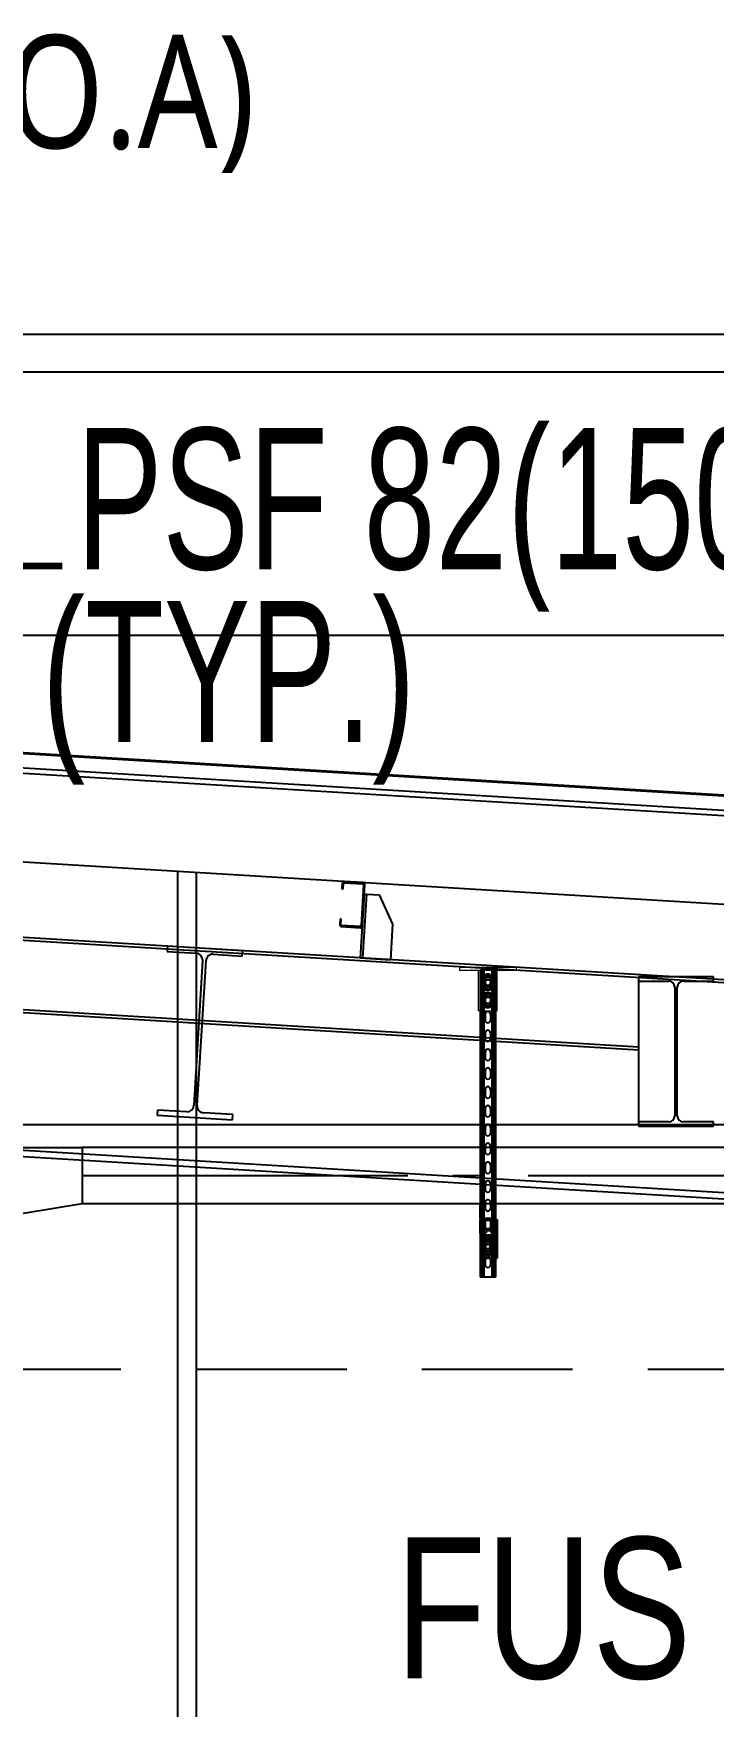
# Model space of a CAD drawing. Header units: millimetres. Extents: x 0 to 268175, y 0 to 74250.
# Drawn here: x 98123 to 99930, y 23151 to 27595 of the extents above; entities that cross this region are included whole.
import ezdxf
from ezdxf.enums import TextEntityAlignment as Align

# ---------------------------------------------------------------- set-up
doc = ezdxf.new("R2010")
doc.units = ezdxf.units.MM
doc.header["$LTSCALE"] = 200
for name, pattern in [('CEN-GAUN', [32.2, 30, -1, 0.2, -1]), ('CEN6', [12, 10, -0.75, 0.5, -0.75]), ('H3', [3, 2, -1]), ('phl_thick', [0])]:
    doc.linetypes.add(name, pattern=pattern)
for name, color, linetype in [('1 CEN', 15, 'CEN-GAUN'), ('1 OA', 4, 'Continuous'), ('8ELE', 8, 'Continuous'), ('@@P3_P4 환상망 SUPPORT', 143, 'Continuous'), ('BA', 9, 'Continuous'), ('PIPE RACK', 6, 'Continuous'), ('SYP_INSUL', 252, 'Continuous'), ('TE', 2, 'Continuous')]:
    doc.layers.add(name, color=color, linetype=linetype)
doc.styles.add('GHS_DIM', font='romans.shx', dxfattribs={"width": 0.7, "bigfont": 'ghs.shx'})
doc.styles.add('SUNJIN', font='malgun.ttf')
doc.styles.add('돋움체', font='gulim.ttc')
doc.dimstyles.new('LEADER50', dxfattribs={"dimscale": 0, "dimtxt": 100, "dimasz": 100, "dimexe": 50, "dimexo": 50, "dimgap": 40, "dimtad": 1, "dimdec": 0, "dimdsep": 46, "dimtxsty": 'GHS_DIM', "dimcen": 2.5, "dimclrd": 1, "dimclre": 1, "dimclrt": 2, "dimadec": 0, "dimazin": 0, "dimtfac": 1, "dimtdec": 0, "dimtofl": 0, "dimtmove": 0, "dimatfit": 3, "dimfxl": 30, "dimtvp": 1, "dimtolj": 1, "dimtzin": 0, "dimarcsym": 0})

# ---------------------------------------------------------------- blocks, each defined once
blk = doc.blocks.new('*U4189')
at = {"layer": '@@P3_P4 환상망 SUPPORT', "linetype": 'phl_thick'}
for p, q in [((-20.5, 0), (-20.5, 815.4)), ((-15.6, 0), (-15.6, 815.4)), ((-15.1, 0), (-15.1, 815.4)), ((-11, 0), (-11, 815.4)), ((11, 0), (11, 815.4)), ((15.1, 0), (15.1, 815.4)), ((15.6, 0), (15.6, 815.4)), ((20.5, 0), (20.5, 815.4)), ((-7, 767), (-7, 783)), ((7, 767), (7, 783)), ((-7, 717), (-7, 733)), ((7, 717), (7, 733)), ((-7, 667), (-7, 683)), ((7, 667), (7, 683)), ((-7, 617), (-7, 633)), ((7, 617), (7, 633)), ((-7, 567), (-7, 583)), ((7, 567), (7, 583)), ((-7, 517), (-7, 533)), ((7, 517), (7, 533)), ((-7, 467), (-7, 483)), ((7, 467), (7, 483)), ((-7, 417), (-7, 433)), ((7, 417), (7, 433)), ((-7, 367), (-7, 383)), ((7, 367), (7, 383)), ((-7, 317), (-7, 333)), ((7, 317), (7, 333)), ((-7, 267), (-7, 283)), ((7, 267), (7, 283)), ((-7, 217), (-7, 233)), ((7, 217), (7, 233)), ((-7, 167), (-7, 183)), ((7, 167), (7, 183)), ((-7, 117), (-7, 133)), ((7, 117), (7, 133)), ((-7, 67), (-7, 83)), ((7, 67), (7, 83)), ((-7, 17), (-7, 33)), ((7, 17), (7, 33))]:
    blk.add_line(p, q, dxfattribs=at)
at = {"layer": '@@P3_P4 환상망 SUPPORT', "linetype": 'Continuous'}
for p, q in [((-20.5, 815.4), (20.5, 815.4)), ((-20.5, 0), (20.5, 0))]:
    blk.add_line(p, q, dxfattribs=at)
at = {"layer": '@@P3_P4 환상망 SUPPORT', "linetype": 'phl_thick'}
for centre, start, end in [((0, 783), 0.0003, 180.0003), ((0, 767), 180.0003, 0.0003), ((0, 733), 0.0003, 180.0003), ((0, 717), 180.0003, 0.0003), ((0, 683), 0.0003, 180.0003), ((0, 667), 180.0003, 0.0003), ((0, 633), 0.0003, 180.0003), ((0, 617), 180.0003, 0.0003), ((0, 583), 0.0003, 180.0003), ((0, 567), 180.0003, 0.0003), ((0, 533), 0.0003, 180.0003), ((0, 517), 180.0003, 0.0003), ((0, 483), 0.0003, 180.0003), ((0, 467), 180.0003, 0.0003), ((0, 433), 0.0003, 180.0003), ((0, 417), 180.0003, 0.0003), ((0, 383), 0.0003, 180.0003), ((0, 367), 180.0003, 0.0003), ((0, 333), 0.0003, 180.0003), ((0, 317), 180.0003, 0.0003), ((0, 283), 0.0003, 180.0003), ((0, 267), 180.0003, 0.0003), ((0, 233), 0.0003, 180.0003), ((0, 217), 180.0003, 0.0003), ((0, 183), 0.0003, 180.0003), ((0, 167), 180.0003, 0.0003), ((0, 133), 0.0003, 180.0003), ((0, 117), 180.0003, 0.0003), ((0, 83), 0.0003, 180.0003), ((0, 67), 180.0003, 0.0003), ((0, 33), 0.0003, 180.0003), ((0, 17), 180.0003, 0.0003)]:
    blk.add_arc(centre, 7, start, end, dxfattribs=at)
blk = doc.blocks.new('A$C1199bcb0')
at = {"layer": '@@P3_P4 환상망 SUPPORT', "color": 2, "linetype": 'phl_thick'}
for p, q in [((-18, 6), (-17.99649, 6.117777)), ((-18, -6), (-18, 6)), ((-17.99649, 6.117777), (-17.986084, 6.235472)), ((-17.986084, 6.235472), (-17.968693, 6.352408)), ((-17.968693, 6.352408), (-17.944448, 6.467915)), ((-17.944448, 6.467915), (-17.913618, 6.581325)), ((-17.913618, 6.581325), (-17.876478, 6.691977)), ((-17.876478, 6.691977), (-17.832987, 6.800099)), ((-17.832987, 6.800099), (-17.782843, 6.90625)), ((-17.782843, 6.90625), (-17.726339, 7.009788)), ((-17.726339, 7.009788), (-17.663683, 7.110023)), ((-17.663683, 7.110023), (-17.595186, 7.206336)), ((-17.595186, 7.206336), (-17.521322, 7.298238)), ((-17.521322, 7.298238), (-17.442581, 7.385253)), ((-17.442581, 7.385253), (-17.359451, 7.466933)), ((-17.359451, 7.466933), (-17.272411, 7.54299)), ((-17.272411, 7.54299), (-17.182116, 7.613221)), ((-17.182116, 7.613221), (-17.089214, 7.677382)), ((-17.089214, 7.677382), (-16.99437, 7.735268)), ((-16.99437, 7.735268), (-16.898317, 7.78686)), ((-16.898317, 7.78686), (-16.801819, 7.832213)), ((-16.801819, 7.832213), (-16.705605, 7.871396)), ((-16.705605, 7.871396), (-16.608332, 7.905217)), ((-16.608332, 7.905217), (-16.509245, 7.934047)), ((-16.509245, 7.934047), (-16.408728, 7.957771)), ((-16.408728, 7.957771), (-16.307163, 7.976272)), ((-16.307163, 7.976272), (-16.204935, 7.989459)), ((-16.204935, 7.989459), (-16.102423, 7.997347)), ((-16.102423, 7.997347), (-16, 8)), ((-16, 8), (-14.439052, 8)), ((-14.439049, 8.000031), (-14.231407, 8.004602)), ((-14.231407, 8.004602), (-14.024026, 8.018427)), ((-14.024026, 8.018427), (-13.817566, 8.041426)), ((-13.817566, 8.041426), (-13.612699, 8.073442)), ((-13.612699, 8.073442), (-13.410096, 8.114311)), ((-13.410096, 8.114311), (-13.208317, 8.164452)), ((-13.208317, 8.164452), (-13.002339, 8.225616)), ((-13.002339, 8.225616), (-12.793396, 8.298335)), ((-12.793396, 8.298335), (-12.583125, 8.383024)), ((-12.583125, 8.383024), (-12.373108, 8.479752)), ((-12.373108, 8.479752), (-12.202334, 8.568009)), ((-12.202334, 8.568009), (-12.032001, 8.66519)), ((-12.032001, 8.66519), (-11.862731, 8.771353)), ((-11.862731, 8.771353), (-11.69539, 8.886751)), ((-11.69539, 8.886751), (-11.530483, 9.011345)), ((-11.530483, 9.011345), (-11.36902, 9.14507)), ((-11.36902, 9.14507), (-11.212824, 9.286802)), ((-11.212824, 9.286802), (-11.06258, 9.43597)), ((-11.06258, 9.43597), (-10.918729, 9.592018)), ((-10.918729, 9.592018), (-10.782094, 9.754732)), ((-10.782094, 9.754732), (-10.652928, 9.923378)), ((-10.652928, 9.923378), (-10.532238, 10.096755)), ((-10.532238, 10.096755), (-10.420465, 10.273729)), ((-10.420465, 10.273729), (-10.317712, 10.453605)), ((-10.317712, 10.453605), (-10.224151, 10.635519)), ((-10.224151, 10.635519), (-10.14017, 10.817799)), ((-10.14017, 10.817799), (-10.065554, 10.999621)), ((-10.065554, 10.999621), (-10, 11.18034)), ((-10, 11.18034), (-7.5, 18.540497)), ((-8.5, -4.129467), (-8.5, 4.129467)), ((-7.862192, 17.474161), (-8, 17.5)), ((-8, 17.068443), (-8, 17.5)), ((-7.826223, 5.296482), (-7.478477, 5.497254)), ((-7.478477, 5.497254), (-7.13805, 5.6938)), ((-7.13805, 5.6938), (-6.803941, 5.886698)), ((-6.803941, 5.886698), (-6.475198, 6.076497)), ((-6.475198, 6.076497), (-6.150906, 6.263728)), ((-6.150906, 6.263728), (-5.830178, 6.4489)), ((-5.830178, 6.4489), (-5.512148, 6.632514)), ((-5.512148, 6.632514), (-4.880781, 6.997035)), ((-4.880781, 6.997035), (-4.565745, 7.17892)), ((-4.565745, 7.17892), (-4.25, 7.361216)), ((-4.25, 7.361216), (-3.934255, 7.543511)), ((-3.934255, 7.543511), (-3.619219, 7.725397)), ((-3.619219, 7.725397), (-3.304035, 7.907369)), ((-3.304035, 7.907369), (-2.987851, 8.089918)), ((-2.987851, 8.089918), (-2.669822, 8.273532)), ((-2.669822, 8.273532), (-2.349094, 8.458704)), ((-2.349094, 8.458704), (-2.024802, 8.645934)), ((-2.024802, 8.645934), (-1.696059, 8.835734)), ((-1.696059, 8.835734), (-1.361951, 9.028632)), ((-1.361951, 9.028632), (-1.021523, 9.225178)), ((-1.021523, 9.225178), (-0.673776, 9.425949)), ((1.09777, 9.181157), (0.673776, 9.425949)), ((1.511166, 8.942483), (1.09777, 9.181157)), ((1.91576, 8.70889), (1.511166, 8.942483)), ((2.313254, 8.479397), (1.91576, 8.70889)), ((2.705276, 8.253062), (2.313254, 8.479397)), ((3.093409, 8.028974), (2.705276, 8.253062)), ((3.479206, 7.806234), (3.093409, 8.028974)), ((3.864216, 7.583949), (3.479206, 7.806234)), ((4.597267, 7.160721), (3.864216, 7.583949)), ((4.943779, 6.960663), (4.597267, 7.160721)), ((5.290677, 6.760381), (4.943779, 6.960663)), ((5.639091, 6.559224), (5.290677, 6.760381)), ((5.990151, 6.356539), (5.639091, 6.559224)), ((6.344997, 6.151669), (5.990151, 6.356539)), ((6.704797, 5.943938), (6.344997, 6.151669)), ((7.444122, 5.517089), (6.704797, 5.943938)), ((7.826223, 5.296482), (7.444122, 5.517089)), ((10, 11.18034), (7.5, 18.540497)), ((8.5, -4.129467), (8.5, 4.129467)), ((10.0619, 11.00917), (10, 11.18034)), ((10.131785, 10.837331), (10.0619, 11.00917)), ((10.20982, 10.665387), (10.131785, 10.837331)), ((10.296167, 10.493907), (10.20982, 10.665387)), ((10.390993, 10.323456), (10.296167, 10.493907)), ((10.494428, 10.154656), (10.390993, 10.323456)), ((10.605843, 9.989169), (10.494428, 10.154656)), ((10.724691, 9.827928), (10.605843, 9.989169)), ((10.850639, 9.671434), (10.724691, 9.827928)), ((10.983347, 9.520192), (10.850639, 9.671434)), ((11.122479, 9.374703), (10.983347, 9.520192)), ((11.26755, 9.235579), (11.122479, 9.374703)), ((11.417344, 9.103769), (11.26755, 9.235579)), ((11.571177, 8.979536), (11.417344, 9.103769)), ((11.728471, 8.863041), (11.571177, 8.979536)), ((11.888385, 8.754602), (11.728471, 8.863041)), ((12.049542, 8.654679), (11.888385, 8.754602)), ((12.211309, 8.563124), (12.049542, 8.654679)), ((12.373108, 8.479752), (12.211309, 8.563124)), ((12.583125, 8.383024), (12.373118, 8.4798)), ((12.793396, 8.298335), (12.583125, 8.383024)), ((13.002339, 8.225616), (12.793396, 8.298335)), ((13.208317, 8.164452), (13.002339, 8.225616)), ((13.410096, 8.114311), (13.208317, 8.164452)), ((13.612699, 8.073442), (13.410096, 8.114311)), ((13.817566, 8.041426), (13.612699, 8.073442)), ((14.024026, 8.018427), (13.817566, 8.041426)), ((14.231407, 8.004602), (14.024026, 8.018427)), ((14.439052, 8), (14.231407, 8.004602)), ((14.439052, 8), (14.690674, 8)), ((14.690674, 8), (14.945595, 8)), ((14.945595, 8), (15.203898, 8)), ((15.203898, 8), (15.465673, 8)), ((15.465673, 8), (15.731009, 8)), ((15.731009, 8), (16, 8)), ((16.102423, 7.997347), (16, 8)), ((16.204935, 7.989459), (16.102423, 7.997347)), ((16.307163, 7.976272), (16.204935, 7.989459)), ((16.408728, 7.957771), (16.307163, 7.976272)), ((16.509245, 7.934047), (16.408728, 7.957771)), ((16.608332, 7.905217), (16.509245, 7.934047)), ((16.705605, 7.871395), (16.608332, 7.905217)), ((16.801819, 7.832213), (16.705605, 7.871395)), ((16.898317, 7.78686), (16.801819, 7.832213)), ((16.99437, 7.735268), (16.898317, 7.78686)), ((17.089214, 7.677382), (16.99437, 7.735268)), ((17.182116, 7.613221), (17.089214, 7.677382)), ((17.272411, 7.54299), (17.182116, 7.613221)), ((17.359451, 7.466933), (17.272411, 7.54299)), ((17.442581, 7.385253), (17.359451, 7.466933)), ((17.521322, 7.298238), (17.442581, 7.385253)), ((17.595186, 7.206336), (17.521322, 7.298238)), ((17.663683, 7.110023), (17.595186, 7.206336)), ((17.726339, 7.009788), (17.663683, 7.110023)), ((17.782843, 6.90625), (17.726339, 7.009788)), ((17.832987, 6.800099), (17.782843, 6.90625)), ((17.876478, 6.691977), (17.832987, 6.800099)), ((17.913618, 6.581325), (17.876478, 6.691977)), ((17.944448, 6.467915), (17.913618, 6.581325)), ((17.968693, 6.352408), (17.944448, 6.467915)), ((17.986084, 6.235472), (17.968693, 6.352408)), ((17.99649, 6.117777), (17.986084, 6.235472)), ((18, 6), (17.99649, 6.117777)), ((18, -6), (18, 6)), ((-17.99649, -6.117777), (-18, -6)), ((-17.986084, -6.235472), (-17.99649, -6.117777)), ((-17.968693, -6.352408), (-17.986084, -6.235472)), ((-17.944448, -6.467915), (-17.968693, -6.352408)), ((-17.913618, -6.581325), (-17.944448, -6.467915)), ((-17.876478, -6.691977), (-17.913618, -6.581325)), ((-17.832987, -6.800099), (-17.876478, -6.691977)), ((-17.782843, -6.90625), (-17.832987, -6.800099)), ((-17.726339, -7.009788), (-17.782843, -6.90625)), ((-17.663683, -7.110023), (-17.726339, -7.009788)), ((-17.595186, -7.206336), (-17.663683, -7.110023)), ((-17.521322, -7.298238), (-17.595186, -7.206336)), ((-17.442581, -7.385253), (-17.521322, -7.298238)), ((-17.359451, -7.466933), (-17.442581, -7.385253)), ((-17.272411, -7.54299), (-17.359451, -7.466933)), ((-17.182116, -7.613221), (-17.272411, -7.54299)), ((-17.089214, -7.677382), (-17.182116, -7.613221)), ((-16.99437, -7.735268), (-17.089214, -7.677382)), ((-16.898317, -7.78686), (-16.99437, -7.735268)), ((-16.801819, -7.832213), (-16.898317, -7.78686)), ((-16.705605, -7.871395), (-16.801819, -7.832213)), ((-16.608332, -7.905217), (-16.705605, -7.871395)), ((-16.509245, -7.934047), (-16.608332, -7.905217)), ((-16.408728, -7.957771), (-16.509245, -7.934047)), ((-16.307163, -7.976272), (-16.408728, -7.957771)), ((-16.204935, -7.989459), (-16.307163, -7.976272)), ((-16.102423, -7.997347), (-16.204935, -7.989459)), ((-16, -8), (-16.102423, -7.997347)), ((-16, -8), (-14.439052, -8)), ((-14.231407, -8.004602), (-14.439052, -8)), ((-14.024026, -8.018427), (-14.231407, -8.004602)), ((-13.817566, -8.041426), (-14.024026, -8.018427)), ((-13.612699, -8.073442), (-13.817566, -8.041426)), ((-13.410096, -8.114311), (-13.612699, -8.073442)), ((-13.208317, -8.164452), (-13.410096, -8.114311)), ((-13.002339, -8.225616), (-13.208317, -8.164452)), ((-12.793396, -8.298335), (-13.002339, -8.225616)), ((-12.583125, -8.383024), (-12.793396, -8.298335)), ((-12.373118, -8.4798), (-12.583125, -8.383024)), ((-12.202317, -8.567993), (-12.373108, -8.479752)), ((-12.031596, -8.665364), (-12.202317, -8.567993)), ((-11.861625, -8.77208), (-12.031596, -8.665364)), ((-11.693248, -8.888251), (-11.861625, -8.77208)), ((-11.528074, -9.013275), (-11.693248, -8.888251)), ((-11.366937, -9.146872), (-11.528074, -9.013275)), ((-11.210513, -9.288848), (-11.366937, -9.146872)), ((-11.059873, -9.438622), (-11.210513, -9.288848)), ((-10.916073, -9.595039), (-11.059873, -9.438622)), ((-10.779813, -9.757758), (-10.916073, -9.595039)), ((-10.651197, -9.925931), (-10.779813, -9.757758)), ((-10.530719, -10.099052), (-10.651197, -9.925931)), ((-10.41886, -10.276366), (-10.530719, -10.099052)), ((-10.316502, -10.45592), (-10.41886, -10.276366)), ((-10.223629, -10.63676), (-10.316502, -10.45592)), ((-10.140051, -10.81822), (-10.223629, -10.63676)), ((-10.065572, -10.999636), (-10.140051, -10.81822)), ((-10, -11.18034), (-10.065572, -10.999636)), ((-7.5, -18.540497), (-10, -11.18034)), ((-7.444122, -5.517089), (-7.826223, -5.296482)), ((-6.704797, -5.943938), (-7.444122, -5.517089)), ((-6.344997, -6.151669), (-6.704797, -5.943938)), ((-5.990151, -6.356539), (-6.344997, -6.151669)), ((-5.639091, -6.559224), (-5.990151, -6.356539)), ((-5.290677, -6.760381), (-5.639091, -6.559224)), ((-4.943779, -6.960663), (-5.290677, -6.760381)), ((-4.597267, -7.160721), (-4.943779, -6.960663)), ((-4.25, -7.361216), (-4.597267, -7.160721)), ((-3.864216, -7.583949), (-4.25, -7.361216)), ((-3.479206, -7.806234), (-3.864216, -7.583949)), ((-3.093409, -8.028974), (-3.479206, -7.806234)), ((-2.705276, -8.253062), (-3.093409, -8.028974)), ((-2.313254, -8.479397), (-2.705276, -8.253062)), ((-1.91576, -8.70889), (-2.313254, -8.479397)), ((-1.511166, -8.942483), (-1.91576, -8.70889)), ((-1.09777, -9.181157), (-1.511166, -8.942483)), ((-0.673776, -9.425949), (-1.09777, -9.181157)), ((0.673776, -9.425949), (1.09777, -9.181157)), ((1.09777, -9.181157), (1.511166, -8.942483)), ((1.511166, -8.942483), (1.91576, -8.70889)), ((1.91576, -8.70889), (2.313254, -8.479397)), ((2.313254, -8.479397), (2.705276, -8.253062)), ((2.705276, -8.253062), (3.093409, -8.028974)), ((3.093409, -8.028974), (3.479206, -7.806234)), ((3.479206, -7.806234), (3.864216, -7.583949)), ((3.864216, -7.583949), (4.25, -7.361216)), ((4.25, -7.361216), (4.597267, -7.160721)), ((4.597267, -7.160721), (4.943779, -6.960663)), ((4.943779, -6.960663), (5.290677, -6.760381)), ((5.290677, -6.760381), (5.639091, -6.559224)), ((5.639091, -6.559224), (5.990151, -6.356539)), ((5.990151, -6.356539), (6.344997, -6.151669)), ((6.344997, -6.151669), (6.704797, -5.943938)), ((6.704797, -5.943938), (7.070754, -5.732653)), ((7.070754, -5.732653), (7.444122, -5.517089)), ((7.444122, -5.517089), (7.826223, -5.296482)), ((7.5, -18.540497), (10, -11.18034)), ((8, -17.5), (7.862205, -17.474163)), ((8, -17.5), (8, -17.068485)), ((10, -11.18034), (10.079742, -10.963325)), ((10.079742, -10.963325), (10.172623, -10.744906)), ((10.172623, -10.744906), (10.279159, -10.526212)), ((10.279159, -10.526212), (10.399189, -10.309495)), ((10.399189, -10.309495), (10.532238, -10.096755)), ((10.532238, -10.096755), (10.678125, -9.889198)), ((10.678125, -9.889198), (10.835908, -9.688932)), ((10.835908, -9.688932), (11.004268, -9.497615)), ((11.004268, -9.497615), (11.182281, -9.316057)), ((11.182281, -9.316057), (11.36902, -9.14507)), ((11.36902, -9.14507), (11.563231, -8.985682)), ((11.563231, -8.985682), (11.762086, -8.839511)), ((11.762086, -8.839511), (11.96414, -8.706587)), ((11.96414, -8.706587), (12.168209, -8.586729)), ((12.168209, -8.586729), (12.373108, -8.479752)), ((12.373108, -8.479752), (12.583125, -8.383024)), ((12.583125, -8.383024), (12.793396, -8.298335)), ((12.793396, -8.298335), (13.002339, -8.225616)), ((13.002339, -8.225616), (13.208317, -8.164452)), ((13.208317, -8.164452), (13.410096, -8.114311)), ((13.410096, -8.114311), (13.612699, -8.073442)), ((13.612699, -8.073442), (13.817566, -8.041426)), ((13.817566, -8.041426), (14.024026, -8.018427)), ((14.024026, -8.018427), (14.231407, -8.004602)), ((14.231407, -8.004602), (14.439052, -8)), ((14.439052, -8), (14.690674, -8)), ((14.690674, -8), (14.945595, -8)), ((14.945595, -8), (15.203898, -8)), ((15.203898, -8), (15.465673, -8)), ((15.465673, -8), (15.731009, -8)), ((15.731009, -8), (16, -8)), ((16, -8), (16.102423, -7.997347)), ((16.102423, -7.997347), (16.204935, -7.989459)), ((16.204935, -7.989459), (16.307163, -7.976272)), ((16.307163, -7.976272), (16.408728, -7.957771)), ((16.408728, -7.957771), (16.509245, -7.934047)), ((16.509245, -7.934047), (16.608332, -7.905217)), ((16.608332, -7.905217), (16.705605, -7.871396)), ((16.705605, -7.871396), (16.801819, -7.832213)), ((16.801819, -7.832213), (16.898317, -7.78686)), ((16.898317, -7.78686), (16.99437, -7.735268)), ((16.99437, -7.735268), (17.089214, -7.677382)), ((17.089214, -7.677382), (17.182116, -7.613221)), ((17.182116, -7.613221), (17.272411, -7.54299)), ((17.272411, -7.54299), (17.359451, -7.466933)), ((17.359451, -7.466933), (17.442581, -7.385253)), ((17.442581, -7.385253), (17.521322, -7.298238)), ((17.521322, -7.298238), (17.595186, -7.206336)), ((17.595186, -7.206336), (17.663683, -7.110023)), ((17.663683, -7.110023), (17.726339, -7.009788)), ((17.726339, -7.009788), (17.782843, -6.90625)), ((17.782843, -6.90625), (17.832987, -6.800099)), ((17.832987, -6.800099), (17.876478, -6.691977)), ((17.876478, -6.691977), (17.913618, -6.581325)), ((17.913618, -6.581325), (17.944448, -6.467915)), ((17.944448, -6.467915), (17.968693, -6.352408)), ((17.968693, -6.352408), (17.986084, -6.235472)), ((17.986084, -6.235472), (17.99649, -6.117777)), ((17.99649, -6.117777), (18, -6))]:
    blk.add_line(p, q, dxfattribs=at)
for radius in [10.3, 8.5]:
    blk.add_circle((0, 0), radius, dxfattribs=at)
for radius, start, end in [(15, 145.575707658, 214.424292384), (15, 48.189685111, 131.810314902), (9.45, 145.911393746, 154.088606254), (20, 67.975687163, 112.024312837), (9.45, 85.911393747, 94.088606253), (9.45, 25.911393746, 34.088606254), (15, 0, 34.424292384), (15, 325.575707658, 0), (15, 228.189685098, 311.810314889), (9.45, 205.911393746, 214.088606254), (20, 247.975687163, 292.024312837), (9.45, 265.911393747, 274.088606253), (9.45, 325.911393746, 334.088606254)]:
    blk.add_arc((0, 0), radius, start, end, dxfattribs=at)
blk = doc.blocks.new('A$Cbeba9721')
at = {"layer": '@@P3_P4 환상망 SUPPORT', "color": 5, "linetype": 'Continuous', "lineweight": 0}
for p, q in [((-75, 0), (75, 0)), ((-75, 0), (-75, -8)), ((75, 0), (75, -8)), ((-75, -8), (75, -8)), ((-25, -116), (-25, -8)), ((-8.2, -25), (-8.2, -35.3)), ((7.2, -24), (-7.2, -24)), ((8.2, -35.3), (8.2, -25)), ((25, -116), (25, -8)), ((-8.2, -48.7), (-8.2, -59)), ((-8.2, -71), (-8.2, -81.3)), ((-7.2, -60), (7.2, -60)), ((7.2, -70), (-7.2, -70)), ((8.2, -59), (8.2, -48.7)), ((8.2, -81.3), (8.2, -71)), ((-17, -116), (-25, -116)), ((-17, -116), (17, -116)), ((-8.2, -94.7), (-8.2, -105)), ((-7.2, -106), (7.2, -106)), ((8.2, -105), (8.2, -94.7)), ((25, -116), (17, -116))]:
    blk.add_line(p, q, dxfattribs=at)
for centre, radius, start, end in [((0, -42), 10.7, 140.7731, 219.2269), ((-7.2, -25), 1, 90, 180), ((7.2, -25), 1, 0, 90), ((0, -42), 10.7, 320.7731, 39.2269), ((0, -88), 10.7, 140.7731, 219.2269), ((-7.2, -71), 1, 90, 180), ((-7.2, -59), 1, 180, 270), ((7.2, -59), 1, 270, 0), ((7.2, -71), 1, 0, 90), ((0, -88), 10.7, 320.7731, 39.2269), ((-7.2, -105), 1, 180, 270), ((7.2, -105), 1, 270, 0)]:
    blk.add_arc(centre, radius, start, end, dxfattribs=at)
at = {"layer": '@@P3_P4 환상망 SUPPORT', "color": 2}
for p in [(0, -42), (0, -88)]:
    blk.add_blockref('A$C1199bcb0', p, dxfattribs=at)
blk = doc.blocks.new('A$Cd080613a')
at = {"layer": '@@P3_P4 환상망 SUPPORT', "color": 2, "linetype": 'phl_thick'}
for p, q in [((-20, 4.434), (-18.540497, 4.434)), ((-20, 1.034), (-20, 4.434)), ((-20, 1.034), (-18.540497, 1.034)), ((-18.540497, 4.434), (-11.18034, 4.434)), ((-18.540497, 1.034), (-18.540497, 4.434)), ((-18.540497, 1.034), (-11.18034, 1.034)), ((-13.5, 0), (-13.5, 1.034)), ((-13.5, 0), (-8, 0)), ((-11.18034, 4.434), (-10.999621, 4.526016)), ((-11.18034, 1.034), (-11.18034, 4.434)), ((-11.18034, 1.034), (-8.008727, 1.034)), ((-10.999621, 4.526016), (-10.817799, 4.607405)), ((-10.817799, 4.607405), (-10.635521, 4.678167)), ((-10.635521, 4.678167), (-10.453605, 4.738253)), ((-10.5, -10.466), (-10.5, 0)), ((-10.453605, 4.738253), (-10.273729, 4.787376)), ((-10.309559, 6.434007), (10.309559, 6.434007)), ((-10.273729, 4.787376), (-10.096742, 4.825514)), ((-10.096742, 4.825514), (-9.923378, 4.852767)), ((-9.923378, 4.852767), (-9.754732, 4.869109)), ((-9.754732, 4.869109), (-9.592018, 4.874416)), ((-9.43597, 4.869011), (-9.592018, 4.874416)), ((-9.45, 12.285517), (-8.5, 12.834)), ((-9.45, 12.285517), (-9.425949, 12.285517)), ((-9.45, 6.434), (-9.45, 12.285517)), ((-9.286802, 4.852541), (-9.43597, 4.869011)), ((-9.425949, 12.285517), (-9.225178, 12.382765)), ((-9.425949, 6.434), (-9.425949, 12.285517)), ((-9.14507, 4.825103), (-9.286802, 4.852541)), ((-9.225178, 12.382765), (-9.028632, 12.46982)), ((-9.011345, 4.786714), (-9.14507, 4.825103)), ((-9.028632, 12.46982), (-8.835734, 12.547031)), ((-8.886751, 4.737605), (-9.011345, 4.786714)), ((-8.771402, 4.677806), (-8.886751, 4.737605)), ((-8.835734, 12.547031), (-8.645934, 12.614685)), ((-8.66519, 4.60729), (-8.771402, 4.677806)), ((-8.568009, 4.52603), (-8.66519, 4.60729)), ((-8.645934, 12.614685), (-8.458704, 12.673015)), ((-8.479752, 4.434), (-8.568009, 4.52603)), ((-8.5, 12.834), (8.5, 12.834)), ((-8.383024, 4.342905), (-8.479752, 4.434)), ((-8.479752, 4.434), (8.479752, 4.434)), ((-8.458704, 12.673015), (-8.273532, 12.722205)), ((-8.298335, 4.244727), (-8.383024, 4.342905)), ((-8.225616, 4.140826), (-8.298335, 4.244727)), ((-8.273532, 12.722205), (-8.089918, 12.762387)), ((-8.164452, 4.032743), (-8.225616, 4.140826)), ((-8.114311, 3.921798), (-8.164452, 4.032743)), ((-8.073442, 3.805669), (-8.114311, 3.921798)), ((-8.089918, 12.762387), (-7.907369, 12.793645)), ((-8.041426, 3.683749), (-8.073442, 3.805669)), ((-8.018427, 3.556566), (-8.041426, 3.683749)), ((-8.004602, 3.42465), (-8.018427, 3.556566)), ((-8.006255, 0.977988), (-8.008727, 1.034)), ((-8.004136, 0.924002), (-8.006255, 0.977988)), ((-8.000031, 3.288557), (-8.004602, 3.42465)), ((-8.002394, 0.872075), (-8.004136, 0.924002)), ((-8.001102, 0.822352), (-8.002394, 0.872075)), ((-8.000288, 0.774408), (-8.001102, 0.822352)), ((-8, 0.727727), (-8.000288, 0.774408)), ((-8, -0.157176), (-8, 3.288561)), ((-7.997347, 2.169936), (-8, 2.238707)), ((-7.989459, 2.102767), (-7.997347, 2.169936)), ((-7.976272, 2.037446), (-7.989459, 2.102767)), ((-7.957771, 1.974207), (-7.976272, 2.037446)), ((-7.934047, 1.913249), (-7.957771, 1.974207)), ((-7.905217, 1.854768), (-7.934047, 1.913249)), ((-7.907369, 12.793645), (-7.725397, 12.816016)), ((-7.871396, 1.798956), (-7.905217, 1.854768)), ((-7.832213, 1.745381), (-7.871396, 1.798956)), ((-7.78686, 1.693336), (-7.832213, 1.745381)), ((-7.735268, 1.643293), (-7.78686, 1.693336)), ((-7.677382, 1.595741), (-7.735268, 1.643293)), ((-7.725397, 12.816016), (-7.543511, 12.829488)), ((-7.613221, 1.551128), (-7.677382, 1.595741)), ((-7.54299, 1.509804), (-7.613221, 1.551128)), ((-7.543511, 12.829488), (-7.361216, 12.834)), ((-7.466933, 1.472099), (-7.54299, 1.509804)), ((-7.385253, 1.438355), (-7.466933, 1.472099)), ((-7.298238, 1.408783), (-7.385253, 1.438355)), ((-7.17892, 12.829488), (-7.361216, 12.834)), ((-7.206336, 1.383563), (-7.298238, 1.408783)), ((-7.110023, 1.362871), (-7.206336, 1.383563)), ((-6.997035, 12.816016), (-7.17892, 12.829488)), ((-7.009788, 1.34687), (-7.110023, 1.362871)), ((-6.90625, 1.335597), (-7.009788, 1.34687)), ((-6.815063, 12.793645), (-6.997035, 12.816016)), ((-6.800099, 1.329011), (-6.90625, 1.335597)), ((-6.632514, 12.762387), (-6.815063, 12.793645)), ((-6.691977, 1.327135), (-6.800099, 1.329011)), ((-6.691977, 1.327135), (-6.581325, 1.329907)), ((-6.4489, 12.722205), (-6.632514, 12.762387)), ((-6.581325, 1.329907), (-6.467915, 1.337363)), ((-6.467915, 1.337363), (-6.352408, 1.349526)), ((-6.263728, 12.673015), (-6.4489, 12.722205)), ((-6.352408, 1.349526), (-6.235472, 1.366419)), ((-6.076497, 12.614685), (-6.263728, 12.673015)), ((-6.235472, 1.366419), (-6.117777, 1.387979)), ((-6.117777, 1.387979), (-6, 1.414014)), ((-5.886698, 12.547031), (-6.076497, 12.614685)), ((-6, 1.414014), (-5.30323, 1.57262)), ((-6, -1.216), (-6, 1.414014)), ((-5.6938, 12.46982), (-5.886698, 12.547031)), ((-5.497254, 12.382765), (-5.6938, 12.46982)), ((-5.296482, 12.285517), (-5.497254, 12.382765)), ((-5.30323, 1.57262), (-4.617331, 1.711087)), ((-5.296482, 12.285517), (-4.129467, 12.285517)), ((-5.296482, 6.434), (-5.296482, 12.285517)), ((-4.617331, 1.711087), (-3.940787, 1.829986)), ((-4.129467, 12.285517), (-3.727924, 12.382765)), ((-4.129467, 6.434), (-4.129467, 12.285517)), ((-3.940787, 1.829986), (-3.272149, 1.929801)), ((-3.727924, 12.382765), (-3.334832, 12.46982)), ((-3.334832, 12.46982), (-2.949037, 12.547031)), ((-3.272149, 1.929801), (-2.610019, 2.010935)), ((-2.949037, 12.547031), (-2.569437, 12.614685)), ((-2.610019, 2.010935), (-1.953047, 2.07371)), ((-2.569437, 12.614685), (-2.194977, 12.673015)), ((-2.194977, 12.673015), (-1.824632, 12.722205)), ((-1.953047, 2.07371), (-1.299912, 2.118373)), ((-1.824632, 12.722205), (-1.457404, 12.762387)), ((-1.457404, 12.762387), (-1.092307, 12.793645)), ((-1.299912, 2.118373), (-0.649322, 2.145102)), ((-1.092307, 12.793645), (-0.728363, 12.816016)), ((-0.728363, 12.816016), (-0.364591, 12.829488)), ((-0.649322, 2.145102), (0, 2.154)), ((-0.364591, 12.829488), (0, 12.834)), ((0.364591, 12.829488), (0, 12.834)), ((0.649322, 2.145102), (0, 2.154)), ((0.728363, 12.816016), (0.364591, 12.829488)), ((1.299912, 2.118373), (0.649322, 2.145102)), ((1.092307, 12.793645), (0.728363, 12.816016)), ((1.457404, 12.762387), (1.092307, 12.793645)), ((1.953047, 2.07371), (1.299912, 2.118373)), ((1.824632, 12.722205), (1.457404, 12.762387)), ((2.194977, 12.673015), (1.824632, 12.722205)), ((2.610019, 2.010935), (1.953047, 2.07371)), ((2.569437, 12.614685), (2.194977, 12.673015)), ((2.949037, 12.547031), (2.569437, 12.614685)), ((3.272149, 1.929801), (2.610019, 2.010935)), ((3.334832, 12.46982), (2.949037, 12.547031)), ((3.940787, 1.829986), (3.272149, 1.929801)), ((3.727924, 12.382765), (3.334832, 12.46982)), ((4.129467, 12.285517), (3.727924, 12.382765)), ((4.617331, 1.711087), (3.940787, 1.829986)), ((4.129467, 12.285517), (5.296482, 12.285517)), ((4.129467, 6.434), (4.129467, 12.285517)), ((5.30323, 1.57262), (4.617331, 1.711087)), ((5.296482, 12.285517), (5.517089, 12.391922)), ((5.296482, 6.434), (5.296482, 12.285517)), ((6, 1.414014), (5.30323, 1.57262)), ((5.517089, 12.391922), (5.732653, 12.48604)), ((5.732653, 12.48604), (5.943938, 12.568319)), ((5.943938, 12.568319), (6.151669, 12.639125)), ((6.117777, 1.387979), (6, 1.414014)), ((6, -1.216), (6, 1.414014)), ((6.235472, 1.366419), (6.117777, 1.387979)), ((6.151669, 12.639125), (6.356539, 12.698744)), ((6.352408, 1.349526), (6.235472, 1.366419)), ((6.467915, 1.337363), (6.352408, 1.349526)), ((6.356539, 12.698744), (6.559224, 12.747389)), ((6.581325, 1.329907), (6.467915, 1.337363)), ((6.559224, 12.747389), (6.760381, 12.785202)), ((6.691977, 1.327135), (6.581325, 1.329907)), ((6.691977, 1.327135), (6.800099, 1.329011)), ((6.760381, 12.785202), (6.960663, 12.812253)), ((6.800099, 1.329011), (6.90625, 1.335597)), ((6.90625, 1.335597), (7.009788, 1.34687)), ((6.960663, 12.812253), (7.160721, 12.828542)), ((7.009788, 1.34687), (7.110023, 1.362871)), ((7.110023, 1.362871), (7.206336, 1.383563)), ((7.160721, 12.828542), (7.361216, 12.834)), ((7.206336, 1.383563), (7.298238, 1.408783)), ((7.298238, 1.408783), (7.385253, 1.438355)), ((7.583949, 12.827266), (7.361216, 12.834)), ((7.385253, 1.438355), (7.466933, 1.472099)), ((7.466933, 1.472099), (7.54299, 1.509804)), ((7.54299, 1.509804), (7.613221, 1.551128)), ((7.806234, 12.80717), (7.583949, 12.827266)), ((7.613221, 1.551128), (7.677382, 1.595741)), ((7.677382, 1.595741), (7.735268, 1.643293)), ((7.735268, 1.643293), (7.78686, 1.693336)), ((7.78686, 1.693336), (7.832213, 1.745381)), ((8.028974, 12.773795), (7.806234, 12.80717)), ((7.832213, 1.745381), (7.871395, 1.798957)), ((7.871395, 1.798957), (7.905217, 1.854768)), ((7.905217, 1.854768), (7.934047, 1.913249)), ((7.934047, 1.913249), (7.957771, 1.974207)), ((7.957771, 1.974207), (7.976272, 2.037446)), ((7.976272, 2.037446), (7.989459, 2.102767)), ((7.989459, 2.102767), (7.997347, 2.169936)), ((7.997347, 2.169936), (8, 2.238707)), ((8, 3.288561), (8.004602, 3.42465)), ((8, -0.157176), (8, 3.288561)), ((8, 0.727727), (8.000288, 0.774408)), ((8, 0), (13.5, 0)), ((8.000288, 0.774408), (8.001102, 0.822352)), ((8.001102, 0.822352), (8.002394, 0.872075)), ((8.002394, 0.872075), (8.004128, 0.923982)), ((8.004128, 0.923982), (8.006255, 0.977988)), ((8.004602, 3.42465), (8.018427, 3.556566)), ((8.006255, 0.977988), (8.008727, 1.034)), ((8.008727, 1.034), (20, 1.034)), ((8.018427, 3.556566), (8.041426, 3.683749)), ((8.253062, 12.727113), (8.028974, 12.773795)), ((8.041426, 3.683749), (8.073442, 3.805669)), ((8.073442, 3.805669), (8.114311, 3.921798)), ((8.114311, 3.921798), (8.164452, 4.032743)), ((8.164452, 4.032743), (8.225616, 4.140826)), ((8.225616, 4.140826), (8.298335, 4.244727)), ((8.479397, 12.666988), (8.253062, 12.727113)), ((8.298335, 4.244727), (8.383024, 4.342905)), ((8.383024, 4.342905), (8.4798, 4.433966)), ((8.70889, 12.593179), (8.479397, 12.666988)), ((8.479752, 4.434), (8.567993, 4.526015)), ((9.45, 12.285517), (8.5, 12.834)), ((8.567993, 4.526015), (8.665364, 4.607404)), ((8.665364, 4.607404), (8.772082, 4.678167)), ((8.942483, 12.505333), (8.70889, 12.593179)), ((8.772082, 4.678167), (8.888251, 4.738253)), ((8.888251, 4.738253), (9.013275, 4.787375)), ((9.181157, 12.402978), (8.942483, 12.505333)), ((9.013275, 4.787375), (9.146859, 4.825513)), ((9.146859, 4.825513), (9.288848, 4.852767)), ((9.425949, 12.285517), (9.181157, 12.402978)), ((9.288848, 4.852767), (9.438622, 4.869109)), ((9.425949, 12.285517), (9.45, 12.285517)), ((9.425949, 6.434), (9.425949, 12.285517)), ((9.438622, 4.869109), (9.595039, 4.874416)), ((9.45, 6.434), (9.45, 12.285517)), ((9.757758, 4.869011), (9.595039, 4.874416)), ((9.925931, 4.852541), (9.757758, 4.869011)), ((10.099052, 4.825103), (9.925931, 4.852541)), ((10.276366, 4.786714), (10.099052, 4.825103)), ((10.45592, 4.737606), (10.276366, 4.786714)), ((10.63676, 4.677807), (10.45592, 4.737606)), ((10.5, -10.466), (10.5, 0)), ((10.81822, 4.607291), (10.63676, 4.677807)), ((10.999636, 4.526031), (10.81822, 4.607291)), ((11.18034, 4.434), (10.999636, 4.526031)), ((11.18034, 4.434), (18.540497, 4.434)), ((11.18034, 1.034), (11.18034, 4.434)), ((13.5, 0), (13.5, 1.034)), ((18.540497, 4.434), (20, 4.434)), ((18.540497, 1.034), (18.540497, 4.434)), ((20, 1.034), (20, 4.434)), ((-17.5, -10.466), (-6.800735, -10.466)), ((-17.5, -18.466001), (-17.5, -10.466)), ((-17.5, -18.466001), (17.5, -18.466001)), ((-6.800735, -16.249999), (-6.800735, -10.466)), ((-6.800735, -16.249999), (6.800735, -16.249999)), ((-6, -1.216), (6, -1.216)), ((-5, -20.63), (-5, -18.466001)), ((-4.064, -21.565999), (-5, -20.63)), ((-5, -20.63), (5, -20.63)), ((-4.064, -21.565999), (4.064, -21.565999)), ((4.064, -21.565999), (5, -20.63)), ((5, -20.63), (5, -18.466001)), ((6.800735, -10.466), (17.5, -10.466)), ((6.800735, -16.249999), (6.800735, -10.466)), ((14.5, -18.466001), (14.5, -10.466)), ((17.5, -18.466001), (17.5, -10.466))]:
    blk.add_line(p, q, dxfattribs=at)
for centre, start, end in [((-10.309559, -0.066037), 90.000000636, 136.186859386), ((10.309559, -0.066037), 43.813140614, 89.999999364)]:
    blk.add_arc(centre, 6.500044, start, end, dxfattribs=at)
for centre, start_param, end_param in [((-6, -0.157176), 3.1415926536, 4.7123889763), ((6, -0.157176), 4.7123889844, 6.2831853072)]:
    blk.add_ellipse(centre, major_axis=(2, 0), ratio=0.529412, start_param=start_param, end_param=end_param, dxfattribs=at)
blk = doc.blocks.new('A$C9372a8f5')
at = {"layer": '@@P3_P4 환상망 SUPPORT', "color": 6, "linetype": 'phl_thick'}
for p, q in [((-41, 45), (4.999983, 45)), ((-41, 41), (-41, 45)), ((4.999983, 41), (4.999983, 45)), ((5, 45), (62, 45)), ((5, 0), (5, 45)), ((62, 0), (62, 45)), ((-41, 41), (4.999983, 41)), ((0, 0), (0, 40)), ((0, 39), (5, 39)), ((0, 0), (62, 0)), ((4, 39), (4, 40)), ((5, 41), (62, 41)), ((5, 40), (62, 40)), ((16, 28.5), (27.265017, 28.5)), ((16, 12), (16, 28.5)), ((16, 12), (27.265017, 12)), ((40.734982, 28.5), (52, 28.5)), ((40.734982, 12), (52, 12)), ((52, 12), (52, 28.5))]:
    blk.add_line(p, q, dxfattribs=at)
for centre, radius, start, end in [((-1, 40), 1, 0, 89.999999993), ((-1, 40), 5, 0, 11.537327247), ((34, 20.25), 10.65, 50.773119719, 129.226880281), ((34, 20.25), 10.65, 230.773119719, 309.226880281)]:
    blk.add_arc(centre, radius, start, end, dxfattribs=at)
at = {"layer": '@@P3_P4 환상망 SUPPORT', "color": 2, "linetype": 'Continuous', "xscale": -1, "rotation": 270}
blk.add_blockref('A$Cd080613a', (5, 22.5), dxfattribs=at)
at = {"layer": '@@P3_P4 환상망 SUPPORT', "color": 2, "rotation": 270}
blk.add_blockref('A$C1199bcb0', (34, 20.5), dxfattribs=at)
blk = doc.blocks.new('A$C5ad7675c')
at = {"layer": '@@P3_P4 환상망 SUPPORT', "color": 1, "linetype": 'phl_thick'}
for p, q in [((-20.5, 31.329156), (-20.5, 36.1)), ((-20.5, 4.099998), (-20.5, 29.670844)), ((-18, 4.099998), (-18, 36.1)), ((-16.4, 2.5), (16.4, 2.5)), ((-15.6, 41), (-15.1, 41)), ((-15.6, 38.5), (-15.1, 38.5)), ((-13.5, 33.5), (-13.5, 36.9)), ((-13.5, 33.5), (-11, 33.5)), ((-11, 33.5), (-11, 36.9)), ((11, 33.5), (11, 36.9)), ((11, 33.5), (13.5, 33.5)), ((13.5, 33.5), (13.5, 36.9)), ((15.1, 41), (15.6, 41)), ((15.1, 38.5), (15.6, 38.5)), ((18, 4.099998), (18, 36.1)), ((20.5, 31.329156), (20.5, 36.1)), ((20.5, 4.099998), (20.5, 29.670844)), ((-20.5, -29.670845), (-20.5, -4.099998)), ((-20.5, -36.099998), (-20.5, -31.329155)), ((-18, -36.099998), (-18, -4.099998)), ((-16.4, -2.5), (16.4, -2.5)), ((-15.6, -38.5), (-15.1, -38.5)), ((-15.6, -41), (-15.1, -41)), ((-13.5, -33.5), (-11, -33.5)), ((-13.5, -36.900002), (-13.5, -33.5)), ((-11, -36.900002), (-11, -33.5)), ((11, -33.5), (13.5, -33.5)), ((11, -36.900002), (11, -33.5)), ((13.5, -36.900002), (13.5, -33.5)), ((15.1, -38.5), (15.6, -38.5)), ((15.1, -41), (15.6, -41)), ((18, -36.099998), (18, -4.099998)), ((20.5, -29.670845), (20.5, -4.099998)), ((20.5, -36.099998), (20.5, -31.329155))]:
    blk.add_line(p, q, dxfattribs=at)
for centre, radius, start, end in [((-19.25, 31.329156), 1.250001, 180, 213.557307364), ((-15.6, 36.1), 4.9, 89.999999912, 180), ((-19.25, 29.670844), 1.25, 146.442689657, 180), ((-16.4, 4.1), 4.1, 180, 270.000005194), ((-16.4, -4.1), 4.1, 89.999994806, 180), ((-20.5, 30.5), 0.25, 326.44268655, 33.55731345), ((-15.6, 36.1), 2.4, 90.000009503, 180), ((-16.4, 4.1), 1.6, 180, 270.000013671), ((-15.1, 36.9), 4.1, 0, 89.999999863), ((-15.1, 36.9), 1.6, 0, 90.000013671), ((15.1, 36.9), 4.1, 90.000000137, 180), ((15.1, 36.9), 1.6, 89.999986329, 180), ((15.6, 36.1), 4.9, 0, 90.000000087), ((15.6, 36.1), 2.4, 0, 89.999990497), ((16.4, 4.1), 1.6, 269.999986329, 0), ((16.4, 4.1), 4.1, 269.999994806, 0), ((16.4, -4.1), 4.1, 0, 90.000005194), ((20.5, 30.5), 0.25, 146.44268655, 213.55731345), ((19.25, 31.329156), 1.25, 326.442689657, 0), ((19.25, 29.670844), 1.250001, 0, 33.557307364), ((-19.25, -29.670844), 1.250001, 180.000058006, 213.55738022), ((-19.25, -31.329156), 1.25, 146.442616801, 180), ((-15.6, -36.1), 4.9, 180, 269.999995627), ((-20.5, -30.5), 0.25, 326.443050827, 33.556949173), ((-16.4, -4.1), 1.6, 89.999986329, 180), ((-15.6, -36.1), 2.4, 180, 269.999990497), ((-15.1, -36.9), 1.6, 269.999986329, 0), ((-15.1, -36.9), 4.1, 269.999994806, 0), ((15.1, -36.9), 4.1, 180, 270.000005194), ((15.1, -36.9), 1.6, 180, 270.000013671), ((15.6, -36.1), 2.4, 270.000009503, 0), ((15.6, -36.1), 4.9, 270.000004373, 0), ((16.4, -4.1), 1.6, 0, 90.000013671), ((20.5, -30.5), 0.25, 146.443050827, 213.556949173), ((19.25, -29.670844), 1.25, 326.442616801, 0), ((19.25, -31.329156), 1.250001, 0.000058006, 33.55738022)]:
    blk.add_arc(centre, radius, start, end, dxfattribs=at)

msp = doc.modelspace()

# ---------------------------------------------------------------- linework, layer by layer
at = {"layer": '1 CEN'}
for p, q in [((108359.9, 26795.7), (59849.9, 26795.7)), ((108359.9, 25995.7), (60539.6, 25995.7)), ((108359.9, 24695.7), (59849.9, 24695.7))]:
    msp.add_line(p, q, dxfattribs=at)
at = {"layer": '1 OA'}
for p, q in [((102957.3, 24635.7), (98251.9, 24635.7)), ((102957.3, 24485.7), (98251.9, 24485.7))]:
    msp.add_line(p, q, dxfattribs=at)
at = {"layer": '1 OA', "color": 1, "linetype": 'CEN6', "ltscale": 0.8}
msp.add_line((102957.3, 24560.7), (98251.9, 24560.7), dxfattribs=at)
at = {"layer": '1 OA'}
msp.add_lwpolyline([(98251.9, 24635.7), (98251.9, 24485.7), (97944.7, 24435.7), (97944.7, 24635.7), (98251.9, 24635.7)], dxfattribs=at)
at = {"layer": '8ELE'}
for p, q in [((106794.9, 26795.7), (62864.9, 26795.7)), ((106249.9, 26695.7), (63474.9, 26695.7))]:
    msp.add_line(p, q, dxfattribs=at)
at = {"layer": 'BA'}
for p, q in [((105913.8, 25211.7), (84829.9, 26486.6)), ((84829.9, 26446.5), (105911.5, 25171.8)), ((84829.9, 26432.5), (105758.8, 25167)), ((105744.6, 24931.4), (84829.9, 26196)), ((105744.6, 24931.4), (90812.7, 25834.3)), ((105626, 24738.2), (90812.7, 25633.9)), ((106329.9, 24695.7), (93483.5, 25472.4)), ((106234, 24693.5), (93504.9, 25463.1)), ((98504.9, 25369.2), (98504.9, 18695.7)), ((98554.9, 25366.2), (98554.9, 18695.7)), ((98943, 25337.2), (98942.1, 25322.7)), ((98945.3, 25322.5), (98946.2, 25336.7)), ((98997.8, 25339.4), (98948.8, 25342.3)), ((98948.9, 25339.1), (98997.3, 25336.2)), ((98942.1, 25322.7), (98945.3, 25322.5)), ((98999.7, 25333.5), (98993.1, 25225.2)), ((98996.3, 25224.7), (99002.9, 25333.6)), ((99001.4, 25309.1), (99007.4, 25308.7)), ((98937.3, 25242.9), (98936.4, 25228.3)), ((98940.5, 25242.7), (98937.3, 25242.9)), ((98939.6, 25228.4), (98940.5, 25242.7)), ((98941.5, 25222.6), (98990.5, 25219.6)), ((98990.4, 25222.8), (98942, 25225.7)), ((98478.7, 25170.4), (98477.9, 25156.4)), ((98477.9, 25156.4), (98555.3, 25151.7)), ((98678.4, 25158.3), (98478.7, 25170.4)), ((98677.5, 25144.4), (98678.4, 25158.3)), ((98572.1, 25132.7), (98548.8, 24747.4)), ((98557.8, 24746.9), (98581.1, 25132.2)), ((98600.2, 25149), (98677.5, 25144.4)), ((99729.9, 24902.4), (96679.9, 25086.8)), ((99729.9, 24894.4), (96679.9, 25078.8)), ((99729.9, 25085.7), (99729.9, 24692.7)), ((99929.4, 25088.7), (99730.4, 25088.7)), ((99730.4, 25088.7), (99730.4, 25077.7)), ((99730.4, 25077.7), (99810.4, 25077.7)), ((99849.4, 25077.7), (99929.4, 25077.7)), ((99929.4, 25077.7), (99929.4, 25088.7)), ((99826.4, 25061.7), (99826.4, 24719.7)), ((99833.4, 24719.7), (99833.4, 25061.7)), ((106154.9, 24140.2), (93504.9, 24905.1)), ((106154.9, 24123.2), (93504.9, 24888.1)), ((98452.4, 24735.2), (98451.6, 24721.2)), ((98451.6, 24721.2), (98651.2, 24709.1)), ((98529.8, 24730.5), (98452.4, 24735.2)), ((98652.1, 24723.1), (98574.7, 24727.8)), ((98651.2, 24709.1), (98652.1, 24723.1)), ((99810.4, 24703.7), (99730.4, 24703.7)), ((99730.4, 24703.7), (99730.4, 24692.7)), ((99730.4, 24692.7), (99929.4, 24692.7)), ((99929.4, 24703.7), (99849.4, 24703.7)), ((99929.4, 24692.7), (99929.4, 24703.7))]:
    msp.add_line(p, q, dxfattribs=at)
at = {"layer": 'BA', "linetype": 'ByBlock'}
for p, q in [((99001.4, 25309.1), (98991.1, 25139.4)), ((99007.4, 25308.7), (98997.1, 25139.1)), ((99007.4, 25308.7), (99041.3, 25306.7)), ((99041.3, 25306.7), (99076.7, 25229.4)), ((99076.7, 25229.4), (99071, 25134.6)), ((98991.1, 25139.4), (99071, 25134.6))]:
    msp.add_line(p, q, dxfattribs=at)
at = {"layer": 'BA'}
for centre, radius, start, end in [((98948.4, 25336.9), 5.45, 86.5398, 176.5398), ((98948.7, 25336.6), 2.55, 86.5398, 176.5398), ((98997.1, 25333.7), 2.55, 356.5398, 86.5398), ((98997.4, 25333.9), 5.45, 356.5398, 86.5398), ((98941.8, 25228), 5.45, 176.5398, 266.5398), ((98942.2, 25228.3), 2.55, 176.5398, 266.5398), ((98990.6, 25225.4), 2.55, 266.5398, 356.5398), ((98990.9, 25225), 5.45, 266.5398, 356.5398), ((98554.2, 25133.8), 18, 356.5398, 86.5398), ((98599.1, 25131.1), 18, 86.5398, 176.5398), ((99810.4, 25061.7), 16, 0, 90), ((99849.4, 25061.7), 16, 90, 180), ((98530.9, 24748.5), 18, 266.5398, 356.5398), ((98575.8, 24745.8), 18, 176.5398, 266.5398), ((99810.4, 24719.7), 16, 270, 0), ((99849.4, 24719.7), 16, 180, 270)]:
    msp.add_arc(centre, radius, start, end, dxfattribs=at)
at = {"layer": 'SYP_INSUL'}
msp.add_line((105913.6, 25208.7), (84829.9, 26483.6), dxfattribs=at)
at = {"layer": 'TE', "color": 6, "linetype": 'H3'}
msp.add_line((106154.9, 24045.7), (93391.1, 24045.7), dxfattribs=at)

# ---------------------------------------------------------------- block references
at = {"layer": '@@P3_P4 환상망 SUPPORT', "color": 5, "rotation": 359.9999999999999}
msp.add_blockref('A$Cbeba9721', (99329.9, 25115), dxfattribs=at)
at = {"layer": '@@P3_P4 환상망 SUPPORT', "linetype": 'Continuous', "rotation": 180}
msp.add_blockref('*U4189', (99329.9, 25107), dxfattribs=at)
at = {"layer": '@@P3_P4 환상망 SUPPORT', "linetype": 'Continuous', "xscale": -1, "rotation": 359.9999999999999}
msp.add_blockref('A$C5ad7675c', (99329.9, 24444.7), dxfattribs=at)
at = {"layer": '@@P3_P4 환상망 SUPPORT', "color": 6, "rotation": 270}
msp.add_blockref('A$C9372a8f5', (99309.4, 24403.7), dxfattribs=at)

# ---------------------------------------------------------------- texts
at = {"layer": '1 OA', "style": 'SUNJIN', "width": 0.85}
msp.add_text('300x200(O.A)', height=300, dxfattribs=at).set_placement((97673.8, 27440.5), align=Align.MIDDLE_CENTER)
at = {"layer": 'PIPE RACK', "style": '돋움체'}
for s, width, p in [('PSF 82(150SQ.)', 0.7, (98236.5, 26359.4, 0)), ('(TYP.)', 0.7, (98145.2, 25900.3, 0)), ('FUS 41D', 0.8, (99085, 23412.8, 0))]:
    msp.add_text(s, height=375, dxfattribs=dict(at, width=width)).set_placement(p, align=Align.MIDDLE_LEFT)

# ---------------------------------------------------------------- leaders
at = {"color": 30}
msp.add_leader([(97908.5, 25523.9), (97969.7, 26181.1), (98198.6, 26181.1)], dimstyle='LEADER50', override={"dimscale": 1, "dimtxt": 100, "dimasz": 100, "dimgap": 40, "dimtad": 0, "dimtxsty": 'GHS_DIM', "dimclrd": 1, "dimlwd": 65534}, dxfattribs=at)

doc.saveas('drawing.dxf')
